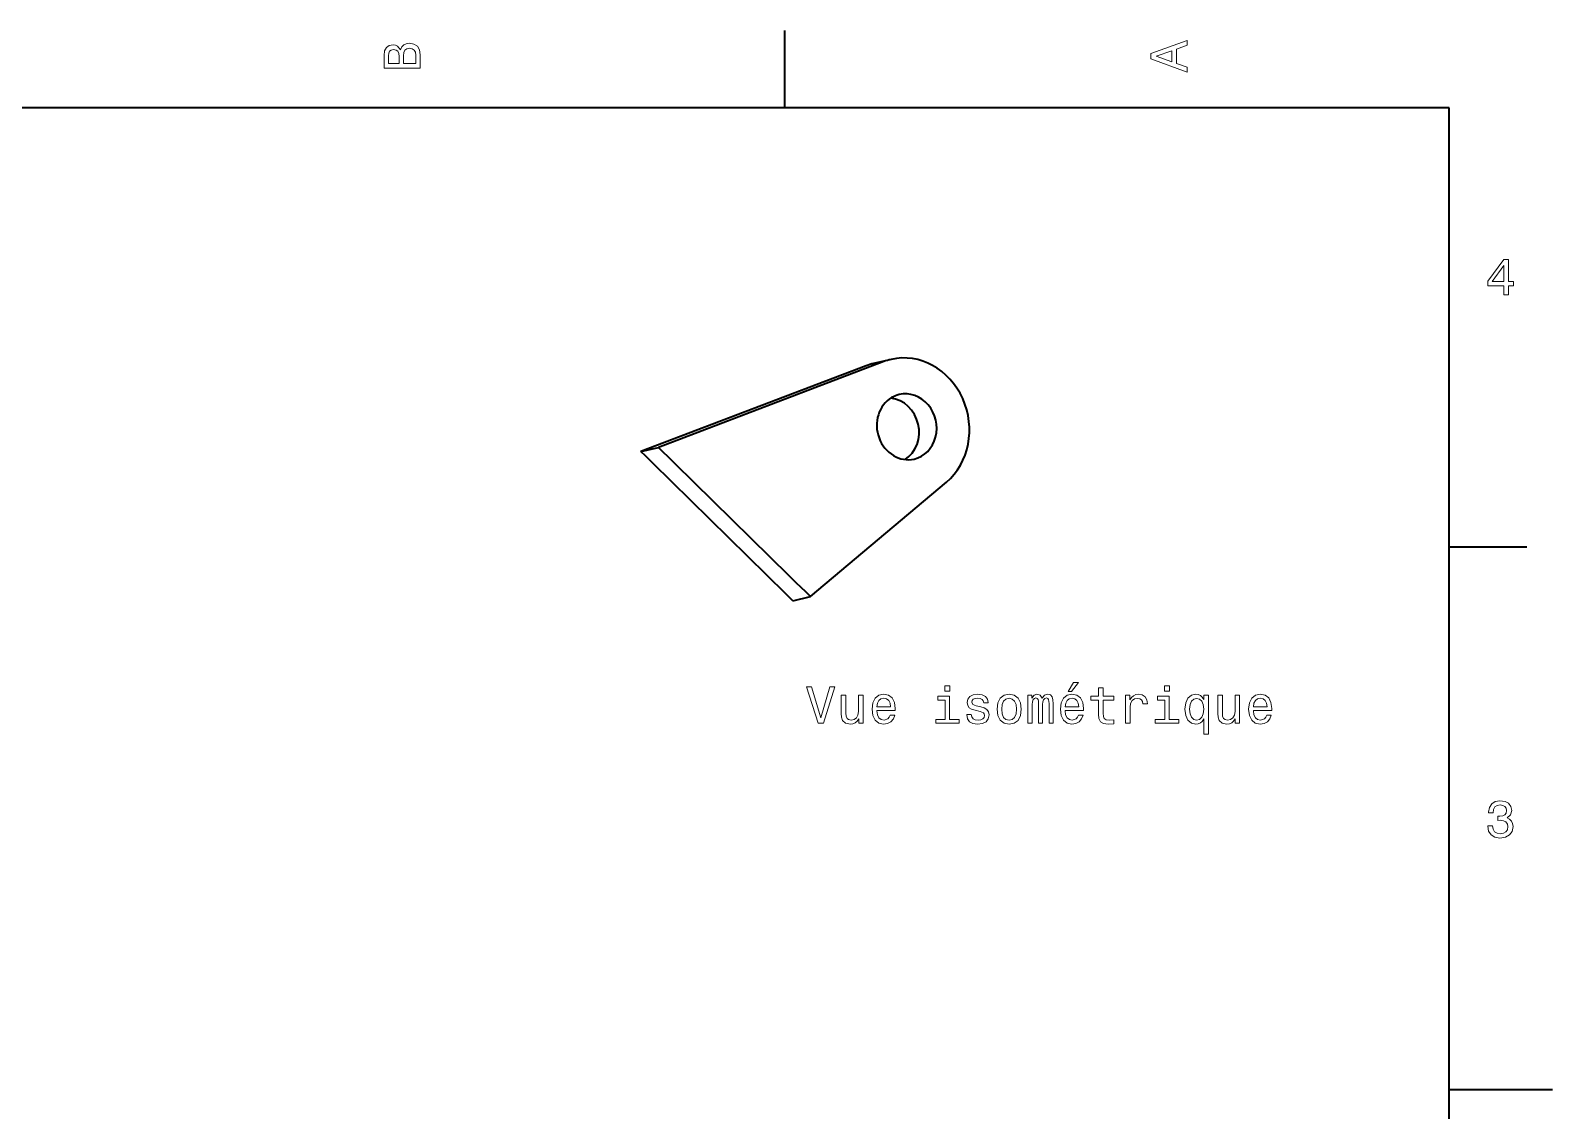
# Model space of a CAD drawing. Extents: x 0 to 297, y 0 to 210.
# Drawn here: x 149.7 to 297, y 103 to 207.5 of the extents above; entities that cross this region are included whole.
import ezdxf

# ---------------------------------------------------------------- set-up
doc = ezdxf.new("R2010")
doc.units = 0

msp = doc.modelspace()

# ---------------------------------------------------------------- linework, layer by layer
at = {"color": 7, "lineweight": 35, "ltscale": 0.1875}
for p, q in [((222.699997, 200), (222.699997, 207.5)), ((287, 157.5), (294.5, 157.5))]:
    msp.add_line(p, q, dxfattribs=at)
at = {"color": 7, "lineweight": 35}
for p, q in [((287, 200), (10, 200)), ((287, 10), (287, 200)), ((232.288803, 175.444489), (210.492325, 167.134949)), ((230.591904, 175.05127), (208.795425, 166.74173))]:
    msp.add_line(p, q, dxfattribs=at)
at = {"color": 7, "lineweight": 13, "ltscale": 0.043547}
msp.add_line((230.591904, 175.05127), (232.288803, 175.444489), dxfattribs=at)
at = {"color": 7, "lineweight": 35, "ltscale": 0.043547}
for p, q in [((232.998322, 175.660889), (231.301422, 175.267685)), ((208.795425, 166.74173), (210.492325, 167.134949)), ((223.502869, 152.301025), (225.199768, 152.694229))]:
    msp.add_line(p, q, dxfattribs=at)
at = {"color": 7, "lineweight": 35, "ltscale": 0.429748}
msp.add_line((225.199768, 152.694229), (238.342117, 163.77446), dxfattribs=at)
at = {"color": 7, "lineweight": 35, "ltscale": 0.25}
msp.add_line((287, 105), (297, 105), dxfattribs=at)
at = {"color": 7, "lineweight": 13}
for points in [[(185.542007, 205.630417), (185.249496, 205.983429), (185.052811, 206.074219), (184.81073, 206.104477), (184.432495, 206.03891), (184.160156, 205.842224), (183.993729, 205.524506), (183.933212, 205.080704), (183.933212, 203.835022), (187.433212, 203.835022), (187.433212, 205.151306), (187.36261, 205.620331), (187.155838, 205.968307), (186.828018, 206.185165), (186.384216, 206.260818), (186.08667, 206.215424), (185.839554, 206.094391), (185.65799, 205.897705)], [(261.633209, 203.466858), (261.633209, 203.930847), (260.604401, 204.298996), (260.604401, 205.695969), (261.633209, 206.064133), (261.633209, 206.538193), (258.128174, 205.257217), (258.128174, 204.742798)], [(185.385666, 204.984879), (185.385666, 204.298996), (184.351807, 204.298996), (184.351807, 205.025223), (184.382065, 205.297562), (184.472839, 205.489197), (184.629181, 205.605194), (184.86116, 205.645538), (185.093155, 205.600143), (185.254532, 205.479111), (185.355408, 205.272339)], [(187.014618, 205.095825), (187.014618, 204.298996), (185.809296, 204.298996), (185.809296, 205.050446), (185.844589, 205.368164), (185.9505, 205.595108), (186.132065, 205.731277), (186.394302, 205.776657), (186.671692, 205.731277), (186.863327, 205.605194), (186.979324, 205.393372)], [(260.17572, 204.460388), (258.632477, 205), (260.17572, 205.539627)], [(292.277374, 181.916794), (292.731262, 181.916794), (292.731262, 182.784225), (293.23056, 182.784225), (293.23056, 183.187683), (292.731262, 183.187683), (292.731262, 185.341141), (292.272339, 185.341141), (290.739197, 183.228027), (290.739197, 182.784225), (292.277374, 182.784225)], [(291.162842, 183.187683), (292.277374, 184.756134), (292.277374, 183.187683)], [(250.14502, 143.520767), (250.442581, 143.520767), (251.143585, 144.378113), (250.649353, 144.378113)], [(227.082352, 143.949448), (226.204819, 140.968887), (225.302094, 143.949448), (224.822983, 143.949448), (225.952667, 140.444397), (226.456985, 140.444397), (227.561447, 143.949448)], [(230.28479, 143.152603), (229.840988, 143.152603), (229.840988, 141.589203), (229.790558, 141.226105), (229.644302, 140.963852), (229.417358, 140.80246), (229.119812, 140.752029), (228.882782, 140.792374), (228.731476, 140.913422), (228.645752, 141.120193), (228.62558, 141.412689), (228.62558, 143.152603), (228.181763, 143.152603), (228.181763, 141.372345), (228.196899, 141.014282), (228.292725, 140.716736), (228.585236, 140.444397), (229.054245, 140.348572), (229.306412, 140.383881), (229.52327, 140.474655), (229.709869, 140.630997), (229.86116, 140.857941), (229.86116, 140.444397), (230.28479, 140.444397)], [(231.621246, 141.669907), (233.396469, 141.669907), (233.401505, 141.876678), (233.320816, 142.45665), (233.098923, 142.890366), (232.745895, 143.152603), (232.276871, 143.248428), (231.817932, 143.147568), (231.464905, 142.865143), (231.237961, 142.406219), (231.157272, 141.801025), (231.232925, 141.18071), (231.459869, 140.726822), (231.807846, 140.444397), (232.261749, 140.348572), (232.655121, 140.414139), (232.977875, 140.585602), (233.214905, 140.857941), (233.351074, 141.221054), (232.912323, 141.221054), (232.821533, 141.019318), (232.690414, 140.868027), (232.317215, 140.746994), (232.029755, 140.80246), (231.812897, 140.978973), (231.671677, 141.266449), (231.621246, 141.65477)], [(238.661591, 140.817596), (238.661591, 143.061829), (237.52182, 143.061829), (237.52182, 142.683594), (238.217789, 142.683594), (238.217789, 140.817596), (237.310013, 140.817596), (237.310013, 140.444397), (239.579468, 140.444397), (239.579468, 140.817596)], [(238.676727, 144.06543), (238.207703, 144.06543), (238.207703, 143.561111), (238.676727, 143.561111)], [(241.667358, 142.022934), (241.238693, 142.123795), (240.920959, 142.239792), (240.815063, 142.476822), (240.845322, 142.64325), (240.951218, 142.764282), (241.122696, 142.839935), (241.369812, 142.870193), (241.606842, 142.839935), (241.793442, 142.749146), (241.914474, 142.612991), (241.964905, 142.431427), (242.398636, 142.431427), (242.398636, 142.441513), (242.322983, 142.769318), (242.116211, 143.026535), (241.793442, 143.187912), (241.369812, 143.248428), (240.941132, 143.187912), (240.628448, 143.021484), (240.431763, 142.774368), (240.371246, 142.461685), (240.416641, 142.159088), (240.557846, 141.947281), (240.789841, 141.795975), (241.127731, 141.690079), (241.621979, 141.569031), (241.924561, 141.442963), (242.005249, 141.342087), (242.035522, 141.190796), (241.990128, 141.004196), (241.869095, 140.862991), (241.672409, 140.772202), (241.410156, 140.741943), (241.132782, 140.772202), (240.931046, 140.878113), (240.794891, 141.049591), (240.73941, 141.286621), (240.31073, 141.286621), (240.381332, 140.883163), (240.588104, 140.590652), (240.915924, 140.414139), (241.369812, 140.348572), (241.843872, 140.414139), (242.191864, 140.590652), (242.403671, 140.873077), (242.479324, 141.241226), (242.423843, 141.558945), (242.267502, 141.775803), (242.0103, 141.917023)], [(243.245895, 141.795975), (243.326584, 141.18071), (243.558563, 140.726822), (243.926727, 140.444397), (244.420959, 140.348572), (244.910156, 140.444397), (245.27832, 140.721771), (245.5103, 141.175659), (245.596039, 141.795975), (245.5103, 142.411255), (245.27832, 142.870193), (244.910156, 143.147568), (244.420959, 143.248428), (243.926727, 143.147568), (243.558563, 142.865143), (243.326584, 142.411255)], [(246.236526, 140.444397), (246.645035, 140.444397), (246.645035, 142.254913), (246.670242, 142.527252), (246.745895, 142.723938), (246.861893, 142.839935), (247.013184, 142.885315), (247.134216, 142.844971), (247.214905, 142.74411), (247.255264, 142.572632), (247.270386, 142.345688), (247.270386, 140.444397), (247.653671, 140.444397), (247.653671, 142.254913), (247.678894, 142.522202), (247.754532, 142.718887), (247.87558, 142.839935), (248.026871, 142.885315), (248.147903, 142.844971), (248.228607, 142.74411), (248.279037, 142.345688), (248.279037, 140.444397), (248.687531, 140.444397), (248.687531, 142.31543), (248.662323, 142.703766), (248.581635, 143.001312), (248.420242, 143.182877), (248.15799, 143.248428), (247.850357, 143.147568), (247.613327, 142.855057), (247.426727, 143.142517), (247.114044, 143.248428), (246.826584, 143.147568), (246.629898, 142.865143), (246.629898, 143.152603), (246.236526, 143.152603)], [(249.837387, 141.669907), (251.61261, 141.669907), (251.617645, 141.876678), (251.536957, 142.45665), (251.315063, 142.890366), (250.962036, 143.152603), (250.493011, 143.248428), (250.034073, 143.147568), (249.681046, 142.865143), (249.454102, 142.406219), (249.373413, 141.801025), (249.449066, 141.18071), (249.67601, 140.726822), (250.023987, 140.444397), (250.477875, 140.348572), (250.871246, 140.414139), (251.194016, 140.585602), (251.431046, 140.857941), (251.567215, 141.221054), (251.128448, 141.221054), (251.037674, 141.019318), (250.906555, 140.868027), (250.533356, 140.746994), (250.245895, 140.80246), (250.029037, 140.978973), (249.887817, 141.266449), (249.837387, 141.65477)], [(253.080185, 142.683594), (253.080185, 141.326965), (253.110443, 140.888199), (253.251648, 140.585602), (253.534073, 140.409088), (254.013184, 140.348572), (254.537674, 140.373795), (254.537674, 140.75708), (254.154388, 140.726822), (253.806412, 140.767166), (253.619812, 140.89325), (253.539124, 141.105057), (253.523987, 141.402603), (253.523987, 142.683594), (254.537674, 142.683594), (254.537674, 143.061829), (253.523987, 143.061829), (253.523987, 143.853622), (253.080185, 143.853622), (253.080185, 143.061829), (252.313614, 143.061829), (252.313614, 142.683594)], [(255.687531, 140.444397), (256.131348, 140.444397), (256.131348, 141.992661), (256.176727, 142.36586), (256.312897, 142.633163), (256.53479, 142.79454), (256.832336, 142.850021), (257.05426, 142.814713), (257.220673, 142.713852), (257.321533, 142.542374), (257.356842, 142.310394), (257.805695, 142.310394), (257.745178, 142.718887), (257.578735, 143.011398), (257.301361, 143.187912), (256.923126, 143.248428), (256.665924, 143.208084), (256.444031, 143.107224), (256.247345, 142.935745), (256.091003, 142.703766), (256.091003, 143.152603), (255.687531, 143.152603)], [(259.913757, 140.817596), (259.913757, 143.061829), (258.773987, 143.061829), (258.773987, 142.683594), (259.46994, 142.683594), (259.46994, 140.817596), (258.562164, 140.817596), (258.562164, 140.444397), (260.831635, 140.444397), (260.831635, 140.817596)], [(259.928894, 144.06543), (259.459869, 144.06543), (259.459869, 143.561111), (259.928894, 143.561111)], [(263.257416, 142.734024), (263.101074, 142.960968), (262.924561, 143.122345), (262.717773, 143.213135), (262.480774, 143.248428), (262.052094, 143.147568), (261.719238, 142.865143), (261.50238, 142.411255), (261.426727, 141.801025), (261.50238, 141.185745), (261.719238, 140.731857), (262.052094, 140.444397), (262.480774, 140.348572), (262.717773, 140.37883), (262.919525, 140.464569), (263.096039, 140.620911), (263.257416, 140.857941), (263.257416, 139.395401), (263.701233, 139.395401), (263.701233, 143.152603), (263.257416, 143.152603)], [(266.717072, 143.152603), (266.273254, 143.152603), (266.273254, 141.589203), (266.222839, 141.226105), (266.076569, 140.963852), (265.84964, 140.80246), (265.552094, 140.752029), (265.315063, 140.792374), (265.163757, 140.913422), (265.078003, 141.120193), (265.057861, 141.412689), (265.057861, 143.152603), (264.614044, 143.152603), (264.614044, 141.372345), (264.629181, 141.014282), (264.725006, 140.716736), (265.017517, 140.444397), (265.486511, 140.348572), (265.738678, 140.383881), (265.955536, 140.474655), (266.142151, 140.630997), (266.293427, 140.857941), (266.293427, 140.444397), (266.717072, 140.444397)], [(268.053528, 141.669907), (269.828735, 141.669907), (269.833771, 141.876678), (269.753082, 142.45665), (269.531189, 142.890366), (269.178162, 143.152603), (268.709137, 143.248428), (268.250214, 143.147568), (267.897186, 142.865143), (267.670227, 142.406219), (267.589539, 141.801025), (267.665192, 141.18071), (267.892151, 140.726822), (268.240112, 140.444397), (268.694, 140.348572), (269.087402, 140.414139), (269.410156, 140.585602), (269.647186, 140.857941), (269.783356, 141.221054), (269.344604, 141.221054), (269.253815, 141.019318), (269.122681, 140.868027), (268.749481, 140.746994), (268.462036, 140.80246), (268.245178, 140.978973), (268.103943, 141.266449), (268.053528, 141.65477)], [(231.621246, 142.043106), (231.676727, 142.391083), (231.812897, 142.648285), (232.019669, 142.804626), (232.292007, 142.860107), (232.559296, 142.804626), (232.766068, 142.648285), (232.892151, 142.391083), (232.937531, 142.043106)], [(243.699783, 141.801025), (243.745178, 142.254913), (243.886383, 142.582733), (244.113327, 142.784454), (244.420959, 142.855057), (244.723557, 142.784454), (244.9505, 142.587769), (245.091705, 142.254913), (245.142151, 141.801025), (245.091705, 141.342087), (244.9505, 141.009232), (244.723557, 140.80751), (244.420959, 140.741943), (244.113327, 140.80751), (243.886383, 141.009232), (243.745178, 141.342087)], [(249.837387, 142.043106), (249.892868, 142.391083), (250.029037, 142.648285), (250.235809, 142.804626), (250.508148, 142.860107), (250.775436, 142.804626), (250.982208, 142.648285), (251.108276, 142.391083), (251.153671, 142.043106)], [(261.880615, 141.801025), (261.925995, 142.249878), (262.0672, 142.577682), (262.279022, 142.779419), (262.556396, 142.850021), (262.848907, 142.779419), (263.070801, 142.582733), (263.201935, 142.254913), (263.25238, 141.801025), (263.201935, 141.342087), (263.070801, 141.014282), (262.848907, 140.812546), (262.556396, 140.746994), (262.279022, 140.812546), (262.0672, 141.014282), (261.925995, 141.347137)], [(268.053528, 142.043106), (268.109009, 142.391083), (268.245178, 142.648285), (268.451935, 142.804626), (268.724274, 142.860107), (268.991577, 142.804626), (269.198334, 142.648285), (269.324402, 142.391083), (269.369812, 142.043106)], [(290.729126, 130.51622), (290.729126, 130.480911), (290.809814, 129.996765), (291.046844, 129.633652), (291.420044, 129.401657), (291.914276, 129.315933), (292.438782, 129.401657), (292.832153, 129.623566), (293.08429, 129.976593), (293.175079, 130.430481), (293.134735, 130.728027), (293.023773, 130.970108), (292.842224, 131.156708), (292.600159, 131.292877), (292.927948, 131.565216), (293.043945, 131.998932), (292.968292, 132.392303), (292.751434, 132.68985), (292.398407, 132.87645), (291.914276, 132.942017), (291.460388, 132.861313), (291.112396, 132.63942), (290.885468, 132.286392), (290.809814, 131.817368), (290.809814, 131.782074), (291.258636, 131.782074), (291.299011, 132.104828), (291.430115, 132.336823), (291.641937, 132.478027), (291.939484, 132.528473), (292.201721, 132.488113), (292.393372, 132.382217), (292.509369, 132.210739), (292.554749, 131.97876), (292.509369, 131.731628), (292.388336, 131.565216), (292.176514, 131.46434), (291.889069, 131.434082), (291.692383, 131.439133), (291.692383, 131.04071), (291.939484, 131.050797), (292.257202, 131.005417), (292.494232, 130.884369), (292.635468, 130.687683), (292.685883, 130.430481), (292.630402, 130.13797), (292.484161, 129.921112), (292.252167, 129.784943), (291.944519, 129.739563), (291.626801, 129.789993), (291.394806, 129.941284), (291.248566, 130.183365), (291.193085, 130.51622)]]:
    msp.add_lwpolyline(points, close=True, dxfattribs=at)
at = {"color": 7, "lineweight": 35}
for centre in [(-20295.650391, -20731.162109), (-20293.953125, -20730.769531)]:
    msp.add_arc(centre, 29277.204193, 45.504141, 45.54448, dxfattribs=at)
for centre, major_axis, start_param, end_param in [((232.814072, 168.740662), (-1.512482, 6.527054), 0.0000271093, 0.1230382254), ((234.510971, 169.133881), (-1.512482, 6.527054), 0.0000271093, 0.1230382254), ((234.510971, 169.133881), (-1.512482, 6.527054), 3.573067804, 6.2832124165), ((234.510971, 169.133881), (-0.722382, 3.117401), 3.1415810719, 6.2831737255), ((234.510971, 169.133881), (-0.722382, 3.117401), 0.2772566879, 3.1415810719), ((232.814072, 168.740662), (-0.722382, 3.117401), 3.4485356454, 5.9760414358), ((234.510971, 169.133881), (-0.722382, 3.117401), 6.2831737255, 6.5604419951)]:
    msp.add_ellipse(centre, major_axis=major_axis, ratio=0.900205, start_param=start_param, end_param=end_param, dxfattribs=at)

doc.saveas('drawing.dxf')
